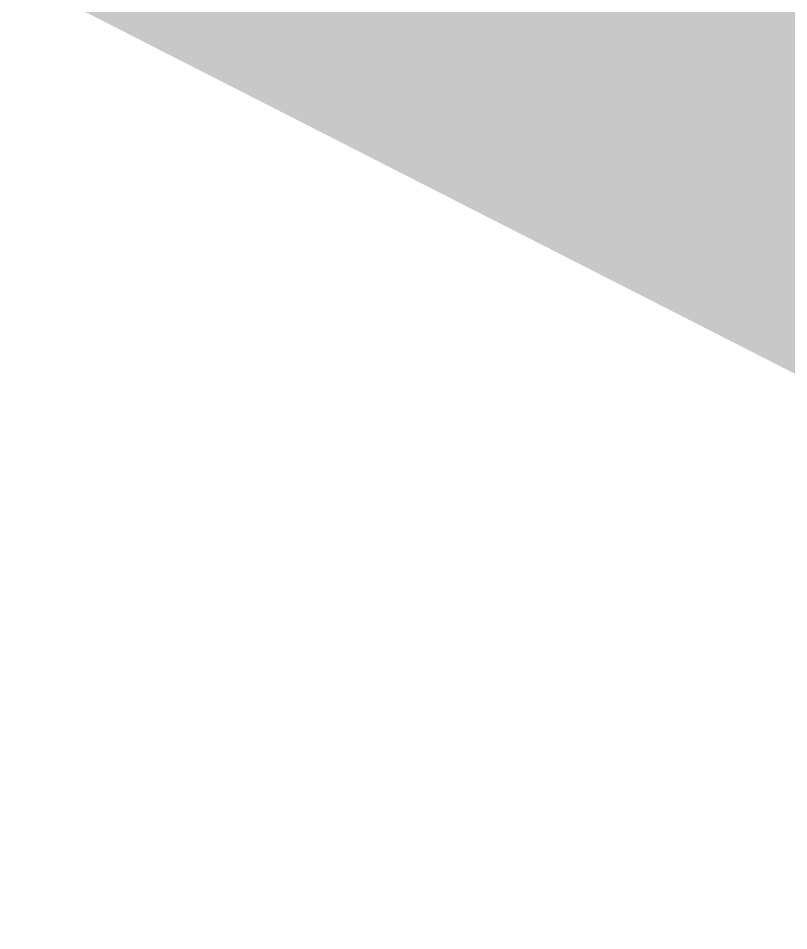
# Model space of a CAD drawing. Header units: metres. Extents: x 326467 to 340077, y 1811030 to 1824953.
# Drawn here: x 328835.786 to 328839.363, y 1812647.498 to 1812651.734 of the extents above; entities that cross this region are included whole.
import ezdxf

# ---------------------------------------------------------------- set-up
doc = ezdxf.new("R2010")
doc.units = ezdxf.units.M
doc.header["$MEASUREMENT"] = 0
doc.layers.add('HIGH TIDE LINE', color=6, linetype='Continuous')
doc.layers.add('NDZ-200M FROM CRZ', color=30, linetype='Continuous')

# ---------------------------------------------------------------- blocks, each defined once
blk = doc.blocks.new('16')
at = {"layer": 'HIGH TIDE LINE', "lineweight": 35, "const_width": 3.0321}
blk.add_lwpolyline([(328913.4602, 1812616.0572), (328885.2881, 1812632.4478), (328853.0422, 1812644.8266), (328828.8812, 1812657.143), (328824.87, 1812661.2173), (328820.8587, 1812665.2915), (328816.8475, 1812669.3658), (328800.7089, 1812673.5336), (328796.6353, 1812669.5218), (328796.6041, 1812665.4787), (328820.7651, 1812653.1623), (328836.8725, 1812644.9514), (328865.0759, 1812632.6038), (328881.1208, 1812616.3067), (328905.2818, 1812603.9904)], dxfattribs=at)
at = {"layer": 'NDZ-200M FROM CRZ', "const_width": 3.0321, "flags": 128}
blk.add_lwpolyline([(328905.2818, 1812603.9904), (328881.1208, 1812616.3067), (328865.0759, 1812632.6038), (328836.8725, 1812644.9514), (328820.7651, 1812653.1623), (328796.6041, 1812665.4787), (328796.6353, 1812669.5218), (328800.7089, 1812673.5336), (328816.8475, 1812669.3658), (328820.8587, 1812665.2915), (328824.87, 1812661.2173), (328828.8812, 1812657.143), (328853.0422, 1812644.8266), (328885.2881, 1812632.4478), (328913.4602, 1812616.0572)], dxfattribs=at)

msp = doc.modelspace()

# ---------------------------------------------------------------- block references
msp.add_blockref('16', (0, 0))

doc.saveas('drawing.dxf')
